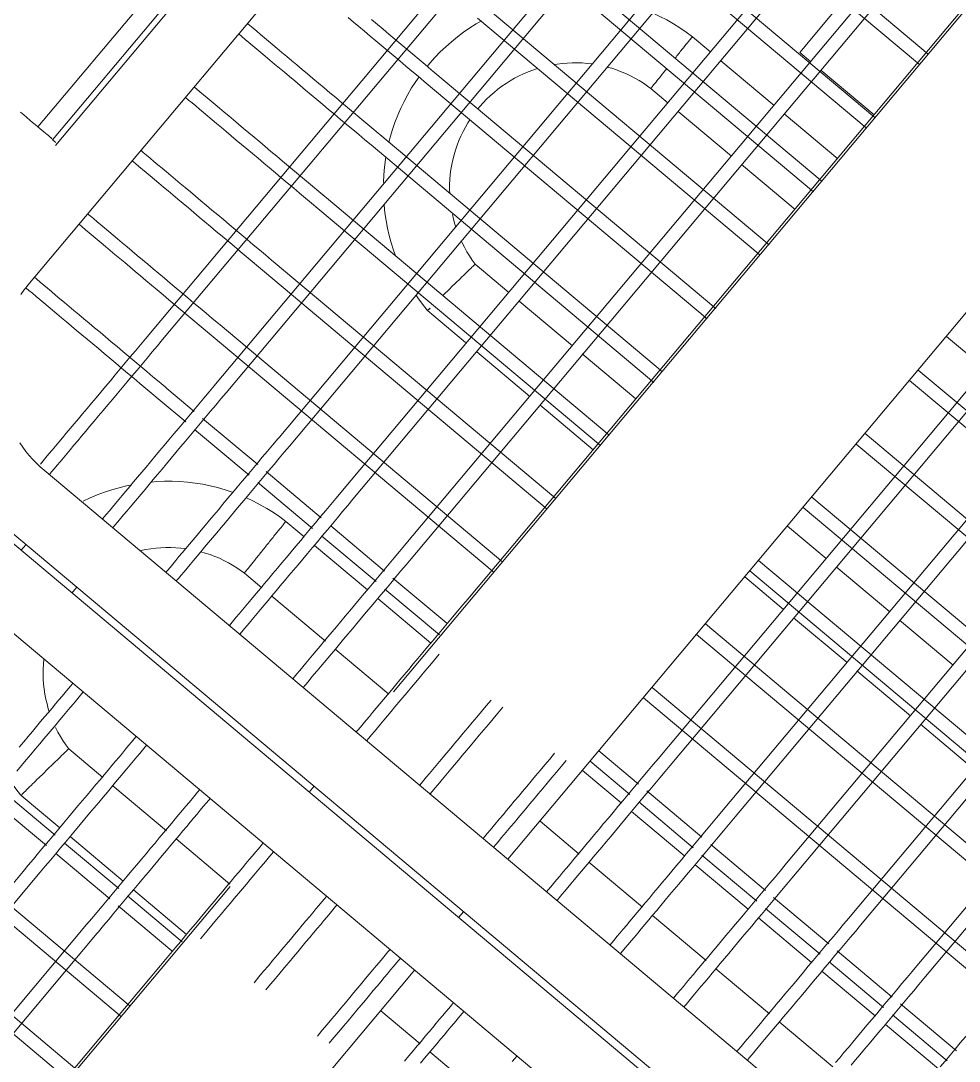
# Model space of a CAD drawing. Header units: metres. Extents: x 822482 to 822767, y 9662202 to 9662512.
# Drawn here: x 822649.3232 to 822649.4365, y 9662451.0621 to 9662451.1877 of the extents above; entities that cross this region are included whole.
import ezdxf

# ---------------------------------------------------------------- set-up
doc = ezdxf.new("R2010")
doc.units = ezdxf.units.M
doc.layers.add('ARQ_NE_EQUIPAMENTOS', color=7, linetype='Continuous')
doc.layers.add('NE_PESSOAS', color=8, linetype='Continuous', lineweight=0)

# ---------------------------------------------------------------- blocks, each defined once
blk = doc.blocks.new('COZINHA TRAMONTINA')
at = {"lineweight": 0, "transparency": 33554687}
for p, q in [((-1.36, 0.63514), (-1.297, 0.63514)), ((-1.265, 0.63208), (-1.36037, 0.63208)), ((-1.29239, 0.63281), (-1.36005, 0.63281)), ((-1.36005, 0.63227), (-1.36005, 0.63281)), ((-1.3754, 0.6238), (-1.265, 0.6238)), ((-1.40874, 0.60794), (-1.40874, 0.32794)), ((-1.40046, 0.32794), (-1.40046, 0.60794)), ((-1.39954, 0.60794), (-1.39954, 0.32794)), ((-1.39126, 0.32794), (-1.39126, 0.60794)), ((-1.27, 0.60876), (-1.37, 0.60876)), ((-1.37, 0.60712), (-1.27, 0.60712)), ((-1.44582, 0.60294), (-1.44582, 0.55839)), ((-1.44418, 0.55839), (-1.44418, 0.60294)), ((-1.43582, 0.60294), (-1.43582, 0.55839)), ((-1.43418, 0.55839), (-1.43418, 0.60294)), ((-1.37582, 0.60294), (-1.37582, 0.59859)), ((-1.37418, 0.59861), (-1.37418, 0.60294)), ((-1.36582, 0.60294), (-1.36582, 0.55839)), ((-1.36418, 0.55839), (-1.36418, 0.60294)), ((-1.35582, 0.60294), (-1.35582, 0.55839)), ((-1.35418, 0.55839), (-1.35418, 0.60294)), ((-1.34582, 0.60294), (-1.34582, 0.55839)), ((-1.34418, 0.55839), (-1.34418, 0.60294)), ((-1.33582, 0.60294), (-1.33582, 0.55834)), ((-1.33418, 0.55835), (-1.33418, 0.60294)), ((-1.32582, 0.60294), (-1.32582, 0.55835)), ((-1.32418, 0.55835), (-1.32418, 0.60294)), ((-1.31582, 0.60294), (-1.31582, 0.55836)), ((-1.31418, 0.55836), (-1.31418, 0.60294)), ((-1.30582, 0.60294), (-1.30582, 0.55836)), ((-1.30418, 0.55836), (-1.30418, 0.60294)), ((-1.29582, 0.60294), (-1.29582, 0.55844)), ((-1.29418, 0.55844), (-1.29418, 0.60294)), ((-1.28582, 0.60294), (-1.28582, 0.55844)), ((-1.28418, 0.55844), (-1.28418, 0.60294)), ((-1.27, 0.59876), (-1.37, 0.59876)), ((-1.37582, 0.5972), (-1.37582, 0.58859)), ((-1.37418, 0.58861), (-1.37418, 0.59731)), ((-1.37, 0.59712), (-1.27, 0.59712)), ((-1.27, 0.58876), (-1.37, 0.58876)), ((-1.42582, 0.58731), (-1.42582, 0.57861)), ((-1.42418, 0.57859), (-1.42418, 0.58711)), ((-1.37582, 0.5872), (-1.37582, 0.57859)), ((-1.37418, 0.57861), (-1.37418, 0.58731)), ((-1.37, 0.58712), (-1.27, 0.58712)), ((-1.42314, 0.58485), (-1.42314, 0.57875)), ((-1.41514, 0.57866), (-1.41514, 0.58405)), ((-1.34676, 0.58485), (-1.34676, 0.57887)), ((-1.33876, 0.57873), (-1.33876, 0.58405)), ((-1.37725, 0.57875), (-1.37725, 0.5816)), ((-1.30088, 0.5787), (-1.30088, 0.5816)), ((-1.38525, 0.58144), (-1.38525, 0.57867)), ((-1.30888, 0.58144), (-1.30888, 0.5787)), ((-1.43, 0.57876), (-1.53, 0.57876)), ((-1.27, 0.57876), (-1.37, 0.57876)), ((-1.53, 0.57712), (-1.43, 0.57712)), ((-1.42582, 0.57711), (-1.42582, 0.56861)), ((-1.42418, 0.56859), (-1.42418, 0.57711)), ((-1.42314, 0.57711), (-1.42314, 0.56875)), ((-1.41514, 0.56866), (-1.41514, 0.57711)), ((-1.38525, 0.57711), (-1.38525, 0.56867)), ((-1.37725, 0.56875), (-1.37725, 0.57711)), ((-1.37582, 0.57711), (-1.37582, 0.56859)), ((-1.37418, 0.56861), (-1.37418, 0.57711)), ((-1.37, 0.57712), (-1.27, 0.57712)), ((-1.34676, 0.57711), (-1.34676, 0.56873)), ((-1.33876, 0.56873), (-1.33876, 0.57711)), ((-1.30888, 0.57711), (-1.30888, 0.5687)), ((-1.30088, 0.5687), (-1.30088, 0.57711)), ((-1.294, 0.56871), (-1.294, 0.57045)), ((-1.294, 0.57045), (-1.28578, 0.57045)), ((-1.43, 0.56876), (-1.53, 0.56876)), ((-1.27, 0.56876), (-1.37, 0.56876)), ((-1.53, 0.56712), (-1.43, 0.56712)), ((-1.42582, 0.56731), (-1.42582, 0.55882)), ((-1.42418, 0.55859), (-1.42418, 0.5672)), ((-1.42314, 0.56712), (-1.42314, 0.55875)), ((-1.41514, 0.55866), (-1.41514, 0.56713)), ((-1.38525, 0.56713), (-1.38525, 0.55867)), ((-1.37725, 0.55875), (-1.37725, 0.56712)), ((-1.37582, 0.5672), (-1.37582, 0.55859)), ((-1.37418, 0.55882), (-1.37418, 0.56731)), ((-1.37, 0.56712), (-1.27, 0.56712)), ((-1.34676, 0.56717), (-1.34676, 0.55873)), ((-1.33876, 0.55873), (-1.33876, 0.56718)), ((-1.30888, 0.56715), (-1.30888, 0.5587)), ((-1.30088, 0.5587), (-1.30088, 0.56715)), ((-1.294, 0.55871), (-1.294, 0.56715)), ((-1.41534, 0.55844), (-1.5425, 0.55844)), ((-1.43, 0.55876), (-1.53, 0.55876)), ((-1.39952, 0.55844), (-1.40048, 0.55844)), ((-1.2575, 0.55844), (-1.38466, 0.55844)), ((-1.27, 0.55876), (-1.37, 0.55876)), ((-1.5425, 0.53489), (-1.40874, 0.53489)), ((-1.41514, 0.52866), (-1.41514, 0.53484)), ((-1.40049, 0.53489), (-1.39951, 0.53489)), ((-1.39126, 0.53489), (-1.2575, 0.53489)), ((-1.38525, 0.53484), (-1.38525, 0.52867)), ((-1.37725, 0.52875), (-1.37725, 0.53484)), ((-1.37582, 0.53484), (-1.37582, 0.52859)), ((-1.37418, 0.52861), (-1.37418, 0.53484)), ((-1.36582, 0.53484), (-1.36582, 0.40839)), ((-1.36418, 0.40839), (-1.36418, 0.53484)), ((-1.35582, 0.53484), (-1.35582, 0.40839)), ((-1.35418, 0.40839), (-1.35418, 0.53484)), ((-1.34676, 0.53484), (-1.34676, 0.52873)), ((-1.34582, 0.53484), (-1.34582, 0.40839)), ((-1.34418, 0.40839), (-1.34418, 0.53484)), ((-1.33876, 0.52873), (-1.33876, 0.53484)), ((-1.33582, 0.53484), (-1.33582, 0.40834)), ((-1.33418, 0.40835), (-1.33418, 0.53484)), ((-1.32582, 0.53484), (-1.32582, 0.40835)), ((-1.32418, 0.40835), (-1.32418, 0.53484)), ((-1.31582, 0.53484), (-1.31582, 0.40836)), ((-1.31418, 0.40836), (-1.31418, 0.53484)), ((-1.30888, 0.53484), (-1.30888, 0.5287)), ((-1.27, 0.52876), (-1.37, 0.52876)), ((-1.41514, 0.51866), (-1.41514, 0.52713)), ((-1.38525, 0.52713), (-1.38525, 0.51867)), ((-1.37725, 0.51875), (-1.37725, 0.52712)), ((-1.37582, 0.5272), (-1.37582, 0.51859)), ((-1.37418, 0.51861), (-1.37418, 0.52731)), ((-1.37, 0.52712), (-1.27, 0.52712)), ((-1.34676, 0.52717), (-1.34676, 0.51873)), ((-1.33876, 0.51873), (-1.33876, 0.52718)), ((-1.27, 0.51876), (-1.37, 0.51876)), ((-1.38525, 0.51713), (-1.38525, 0.50867)), ((-1.37725, 0.50875), (-1.37725, 0.51712)), ((-1.37582, 0.51723), (-1.37582, 0.50859)), ((-1.37418, 0.50861), (-1.37418, 0.51723)), ((-1.37, 0.51712), (-1.27, 0.51712)), ((-1.34676, 0.51717), (-1.34676, 0.50873)), ((-1.33876, 0.50873), (-1.33876, 0.51718)), ((-1.27, 0.50876), (-1.37, 0.50876)), ((-1.38525, 0.50713), (-1.38525, 0.49867)), ((-1.37725, 0.49875), (-1.37725, 0.50712)), ((-1.37582, 0.5072), (-1.37582, 0.49859)), ((-1.37418, 0.49861), (-1.37418, 0.50731)), ((-1.37, 0.50712), (-1.27, 0.50712)), ((-1.34676, 0.50717), (-1.34676, 0.49873)), ((-1.27, 0.49876), (-1.37, 0.49876)), ((-1.38525, 0.49713), (-1.38525, 0.48867)), ((-1.37725, 0.48875), (-1.37725, 0.49712)), ((-1.37582, 0.4972), (-1.37582, 0.48859)), ((-1.37418, 0.48861), (-1.37418, 0.49731)), ((-1.37, 0.49712), (-1.27, 0.49712)), ((-1.27, 0.48876), (-1.37, 0.48876)), ((-1.37725, 0.47875), (-1.37725, 0.48712)), ((-1.37582, 0.4872), (-1.37582, 0.47859)), ((-1.37418, 0.47848), (-1.37418, 0.48731)), ((-1.37, 0.48712), (-1.27, 0.48712))]:
    blk.add_line(p, q, dxfattribs=at)
at = {"lineweight": 0, "transparency": 33554687, "flags": 128}
for points in [[(-1.39126, 0.60794), (-1.39125, 0.60857), (-1.39121, 0.60921), (-1.39115, 0.60984), (-1.39106, 0.61047), (-1.39094, 0.61109), (-1.3908, 0.61171), (-1.39064, 0.61232)], [(-1.37684, 0.62373), (-1.37621, 0.62378), (-1.37557, 0.6238), (-1.3754, 0.6238)], [(-1.37582, 0.60294), (-1.37582, 0.60391), (-1.37582, 0.60487), (-1.37582, 0.60583), (-1.37582, 0.60679), (-1.37582, 0.60774), (-1.37582, 0.60869), (-1.37582, 0.60962), (-1.37582, 0.61055), (-1.37582, 0.61146), (-1.37582, 0.61236), (-1.37582, 0.61324), (-1.37582, 0.61411), (-1.37582, 0.61495), (-1.37582, 0.61578), (-1.37582, 0.61659), (-1.37582, 0.61738), (-1.37582, 0.61814), (-1.37582, 0.61888), (-1.37582, 0.6196), (-1.37582, 0.62029), (-1.37582, 0.62095), (-1.37582, 0.62158), (-1.37582, 0.62218), (-1.37582, 0.62275), (-1.37582, 0.62329), (-1.37582, 0.62371)], [(-1.37418, 0.6238), (-1.37418, 0.62343), (-1.37418, 0.6229), (-1.37418, 0.62233), (-1.37418, 0.62174), (-1.37418, 0.62112), (-1.37418, 0.62047), (-1.37418, 0.61979), (-1.37418, 0.61908), (-1.37418, 0.61835), (-1.37418, 0.61759), (-1.37418, 0.61681), (-1.37418, 0.616), (-1.37418, 0.61518), (-1.37418, 0.61434), (-1.37418, 0.61347), (-1.37418, 0.6126), (-1.37418, 0.6117), (-1.37418, 0.61079), (-1.37418, 0.60987), (-1.37418, 0.60894), (-1.37418, 0.608), (-1.37418, 0.60705), (-1.37418, 0.60609), (-1.37418, 0.60513), (-1.37418, 0.60417), (-1.37418, 0.6032), (-1.37418, 0.60294)], [(-1.36582, 0.60294), (-1.36582, 0.60391), (-1.36582, 0.60487), (-1.36582, 0.60583), (-1.36582, 0.60679), (-1.36582, 0.60774), (-1.36582, 0.60869), (-1.36582, 0.60962), (-1.36582, 0.61055), (-1.36582, 0.61146), (-1.36582, 0.61236), (-1.36582, 0.61324), (-1.36582, 0.61411), (-1.36582, 0.61495), (-1.36582, 0.61578), (-1.36582, 0.61659), (-1.36582, 0.61738), (-1.36582, 0.61814), (-1.36582, 0.61888), (-1.36582, 0.6196), (-1.36582, 0.62029), (-1.36582, 0.62095), (-1.36582, 0.62158), (-1.36582, 0.62218), (-1.36582, 0.62275), (-1.36582, 0.62329), (-1.36582, 0.62379)], [(-1.36418, 0.62381), (-1.36418, 0.62343), (-1.36418, 0.6229), (-1.36418, 0.62233), (-1.36418, 0.62174), (-1.36418, 0.62112), (-1.36418, 0.62047), (-1.36418, 0.61979), (-1.36418, 0.61908), (-1.36418, 0.61835), (-1.36418, 0.61759), (-1.36418, 0.61681), (-1.36418, 0.616), (-1.36418, 0.61518), (-1.36418, 0.61434), (-1.36418, 0.61347), (-1.36418, 0.6126), (-1.36418, 0.6117), (-1.36418, 0.61079), (-1.36418, 0.60987), (-1.36418, 0.60894), (-1.36418, 0.608), (-1.36418, 0.60705), (-1.36418, 0.60609), (-1.36418, 0.60513), (-1.36418, 0.60417), (-1.36418, 0.6032), (-1.36418, 0.60294)], [(-1.35582, 0.60294), (-1.35582, 0.60391), (-1.35582, 0.60487), (-1.35582, 0.60583), (-1.35582, 0.60679), (-1.35582, 0.60774), (-1.35582, 0.60869), (-1.35582, 0.60962), (-1.35582, 0.61055), (-1.35582, 0.61146), (-1.35582, 0.61236), (-1.35582, 0.61324), (-1.35582, 0.61411), (-1.35582, 0.61495), (-1.35582, 0.61578), (-1.35582, 0.61659), (-1.35582, 0.61738), (-1.35582, 0.61814), (-1.35582, 0.61888), (-1.35582, 0.6196), (-1.35582, 0.62029), (-1.35582, 0.62095), (-1.35582, 0.62158), (-1.35582, 0.62218), (-1.35582, 0.62275), (-1.35582, 0.62329), (-1.35582, 0.62379)], [(-1.35418, 0.62382), (-1.35418, 0.62343), (-1.35418, 0.6229), (-1.35418, 0.62233), (-1.35418, 0.62174), (-1.35418, 0.62112), (-1.35418, 0.62047), (-1.35418, 0.61979), (-1.35418, 0.61908), (-1.35418, 0.61835), (-1.35418, 0.61759), (-1.35418, 0.61681), (-1.35418, 0.616), (-1.35418, 0.61518), (-1.35418, 0.61434), (-1.35418, 0.61347), (-1.35418, 0.6126), (-1.35418, 0.6117), (-1.35418, 0.61079), (-1.35418, 0.60987), (-1.35418, 0.60894), (-1.35418, 0.608), (-1.35418, 0.60705), (-1.35418, 0.60609), (-1.35418, 0.60513), (-1.35418, 0.60417), (-1.35418, 0.6032), (-1.35418, 0.60294)], [(-1.34582, 0.60294), (-1.34582, 0.60391), (-1.34582, 0.60487), (-1.34582, 0.60583), (-1.34582, 0.60679), (-1.34582, 0.60774), (-1.34582, 0.60869), (-1.34582, 0.60962), (-1.34582, 0.61055), (-1.34582, 0.61146), (-1.34582, 0.61236), (-1.34582, 0.61324), (-1.34582, 0.61411), (-1.34582, 0.61495), (-1.34582, 0.61578), (-1.34582, 0.61659), (-1.34582, 0.61738), (-1.34582, 0.61814), (-1.34582, 0.61888), (-1.34582, 0.6196), (-1.34582, 0.62029), (-1.34582, 0.62095), (-1.34582, 0.62158), (-1.34582, 0.62218), (-1.34582, 0.62275), (-1.34582, 0.62329), (-1.34582, 0.62379)], [(-1.34418, 0.62384), (-1.34418, 0.62343), (-1.34418, 0.6229), (-1.34418, 0.62233), (-1.34418, 0.62174), (-1.34418, 0.62112), (-1.34418, 0.62047), (-1.34418, 0.61979), (-1.34418, 0.61908), (-1.34418, 0.61835), (-1.34418, 0.61759), (-1.34418, 0.61681), (-1.34418, 0.616), (-1.34418, 0.61518), (-1.34418, 0.61434), (-1.34418, 0.61347), (-1.34418, 0.6126), (-1.34418, 0.6117), (-1.34418, 0.61079), (-1.34418, 0.60987), (-1.34418, 0.60894), (-1.34418, 0.608), (-1.34418, 0.60705), (-1.34418, 0.60609), (-1.34418, 0.60513), (-1.34418, 0.60417), (-1.34418, 0.6032), (-1.34418, 0.60294)], [(-1.33582, 0.60294), (-1.33582, 0.60391), (-1.33582, 0.60487), (-1.33582, 0.60583), (-1.33582, 0.60679), (-1.33582, 0.60774), (-1.33582, 0.60869), (-1.33582, 0.60962), (-1.33582, 0.61055), (-1.33582, 0.61146), (-1.33582, 0.61236), (-1.33582, 0.61324), (-1.33582, 0.61411), (-1.33582, 0.61495), (-1.33582, 0.61578), (-1.33582, 0.61659), (-1.33582, 0.61738), (-1.33582, 0.61814), (-1.33582, 0.61888), (-1.33582, 0.6196), (-1.33582, 0.62029), (-1.33582, 0.62095), (-1.33582, 0.62158), (-1.33582, 0.62218), (-1.33582, 0.62275), (-1.33582, 0.62329), (-1.33582, 0.62379)], [(-1.33418, 0.6238), (-1.33418, 0.62343), (-1.33418, 0.6229), (-1.33418, 0.62233), (-1.33418, 0.62174), (-1.33418, 0.62112), (-1.33418, 0.62047), (-1.33418, 0.61979), (-1.33418, 0.61908), (-1.33418, 0.61835), (-1.33418, 0.61759), (-1.33418, 0.61681), (-1.33418, 0.616), (-1.33418, 0.61518), (-1.33418, 0.61434), (-1.33418, 0.61347), (-1.33418, 0.6126), (-1.33418, 0.6117), (-1.33418, 0.61079), (-1.33418, 0.60987), (-1.33418, 0.60894), (-1.33418, 0.608), (-1.33418, 0.60705), (-1.33418, 0.60609), (-1.33418, 0.60513), (-1.33418, 0.60417), (-1.33418, 0.6032), (-1.33418, 0.60294)], [(-1.32582, 0.60294), (-1.32582, 0.60391), (-1.32582, 0.60487), (-1.32582, 0.60583), (-1.32582, 0.60679), (-1.32582, 0.60774), (-1.32582, 0.60869), (-1.32582, 0.60962), (-1.32582, 0.61055), (-1.32582, 0.61146), (-1.32582, 0.61236), (-1.32582, 0.61324), (-1.32582, 0.61411), (-1.32582, 0.61495)], [(-1.32418, 0.6126), (-1.32418, 0.6117), (-1.32418, 0.61079), (-1.32418, 0.60987), (-1.32418, 0.60894), (-1.32418, 0.608), (-1.32418, 0.60705), (-1.32418, 0.60609), (-1.32418, 0.60513), (-1.32418, 0.60417), (-1.32418, 0.6032), (-1.32418, 0.60294)], [(-1.39099, 0.60876), (-1.39049, 0.60876), (-1.38996, 0.60876), (-1.3894, 0.60876), (-1.3888, 0.60876), (-1.38818, 0.60876), (-1.38753, 0.60876), (-1.38685, 0.60876), (-1.38614, 0.60876), (-1.38541, 0.60876), (-1.38465, 0.60876), (-1.38387, 0.60876), (-1.38307, 0.60876), (-1.38224, 0.60876), (-1.3814, 0.60876), (-1.38054, 0.60876), (-1.37966, 0.60876), (-1.37876, 0.60876), (-1.37785, 0.60876), (-1.37693, 0.60876), (-1.376, 0.60876), (-1.37506, 0.60876), (-1.37411, 0.60876), (-1.37315, 0.60876), (-1.37219, 0.60876), (-1.37123, 0.60876), (-1.37026, 0.60876), (-1.37, 0.60876)], [(-1.37, 0.60712), (-1.37097, 0.60712), (-1.37193, 0.60712), (-1.3729, 0.60712), (-1.37385, 0.60712), (-1.3748, 0.60712), (-1.37575, 0.60712), (-1.37668, 0.60712), (-1.37761, 0.60712), (-1.37852, 0.60712), (-1.37942, 0.60712), (-1.3803, 0.60712), (-1.38117, 0.60712), (-1.38202, 0.60712), (-1.38285, 0.60712), (-1.38366, 0.60712), (-1.38444, 0.60712), (-1.38521, 0.60712), (-1.38595, 0.60712), (-1.38666, 0.60712), (-1.38735, 0.60712), (-1.38801, 0.60712), (-1.38864, 0.60712), (-1.38924, 0.60712), (-1.38981, 0.60712), (-1.39035, 0.60712), (-1.39086, 0.60712), (-1.39126, 0.60712)], [(-1.39954, 0.60384), (-1.40008, 0.60385), (-1.40046, 0.60385)], [(-1.3258, 0.60378), (-1.32648, 0.60372), (-1.3274, 0.6036), (-1.32831, 0.60345), (-1.32922, 0.60326), (-1.33011, 0.60303), (-1.331, 0.60277), (-1.33188, 0.60247), (-1.33274, 0.60214), (-1.33359, 0.60177), (-1.33421, 0.60148)], [(-1.31579, 0.60235), (-1.31645, 0.60259), (-1.31733, 0.60287), (-1.31822, 0.60312), (-1.31912, 0.60334), (-1.32003, 0.60351), (-1.32094, 0.60365), (-1.32186, 0.60376), (-1.32278, 0.60382), (-1.32371, 0.60385), (-1.3242, 0.60385)], [(-1.38581, 0.59869), (-1.38632, 0.5991), (-1.38707, 0.59965), (-1.38784, 0.60017), (-1.38862, 0.60065), (-1.38943, 0.60111), (-1.39025, 0.60153), (-1.39109, 0.60192)], [(-1.33579, 0.60062), (-1.33604, 0.60047), (-1.33682, 0.59998), (-1.33758, 0.59945), (-1.33832, 0.59889)], [(-1.39126, 0.59876), (-1.39099, 0.59876), (-1.39049, 0.59876), (-1.38996, 0.59876), (-1.3894, 0.59876), (-1.3888, 0.59876), (-1.38818, 0.59876), (-1.38753, 0.59876), (-1.38685, 0.59876), (-1.38614, 0.59876), (-1.38541, 0.59876), (-1.38465, 0.59876), (-1.38387, 0.59876), (-1.38307, 0.59876), (-1.38224, 0.59876), (-1.3814, 0.59876), (-1.38054, 0.59876), (-1.37966, 0.59876), (-1.37876, 0.59876), (-1.37785, 0.59876), (-1.37693, 0.59876), (-1.376, 0.59876), (-1.37506, 0.59876), (-1.37411, 0.59876), (-1.37315, 0.59876), (-1.37219, 0.59876), (-1.37123, 0.59876), (-1.37026, 0.59876), (-1.37, 0.59876)], [(-1.37, 0.59712), (-1.37097, 0.59712), (-1.37193, 0.59712), (-1.3729, 0.59712), (-1.37385, 0.59712), (-1.3748, 0.59712), (-1.37575, 0.59712), (-1.37668, 0.59712), (-1.37761, 0.59712), (-1.37852, 0.59712), (-1.37942, 0.59712), (-1.3803, 0.59712), (-1.38117, 0.59712), (-1.38202, 0.59712), (-1.38285, 0.59712), (-1.38366, 0.59712), (-1.38444, 0.59712), (-1.38521, 0.59712), (-1.38595, 0.59712), (-1.38666, 0.59712), (-1.38735, 0.59712), (-1.38801, 0.59712), (-1.38864, 0.59712), (-1.38924, 0.59712), (-1.38981, 0.59712), (-1.39035, 0.59712), (-1.39086, 0.59712), (-1.39126, 0.59712)], [(-1.3787, 0.58883), (-1.37904, 0.58969), (-1.37942, 0.59054), (-1.37983, 0.59137), (-1.38027, 0.59218), (-1.38075, 0.59298), (-1.38125, 0.59375), (-1.38179, 0.5945), (-1.38235, 0.59524), (-1.38295, 0.59595), (-1.38357, 0.59663), (-1.38406, 0.59713)], [(-1.34039, 0.59705), (-1.34103, 0.59638), (-1.34164, 0.59568), (-1.34223, 0.59497), (-1.34278, 0.59422), (-1.34331, 0.59346), (-1.3438, 0.59268), (-1.34421, 0.59198)], [(-1.40046, 0.59585), (-1.4002, 0.59585), (-1.3996, 0.59584)], [(-1.33421, 0.59189), (-1.33385, 0.59221), (-1.33338, 0.59259), (-1.3329, 0.59296), (-1.33241, 0.59331), (-1.3319, 0.59363), (-1.33137, 0.59394), (-1.33084, 0.59422), (-1.33029, 0.59448), (-1.32974, 0.59473), (-1.32917, 0.59494), (-1.3286, 0.59514), (-1.32802, 0.59531), (-1.32743, 0.59546), (-1.32684, 0.59559), (-1.32624, 0.59569), (-1.32579, 0.59575)], [(-1.32421, 0.59585), (-1.32383, 0.59585), (-1.32322, 0.59584), (-1.32262, 0.59579), (-1.32202, 0.59573), (-1.32142, 0.59563), (-1.32083, 0.59552), (-1.32024, 0.59538), (-1.31965, 0.59522), (-1.31908, 0.59503), (-1.31851, 0.59483), (-1.31795, 0.59459), (-1.3174, 0.59434), (-1.31686, 0.59407), (-1.31633, 0.59377), (-1.31582, 0.59345)], [(-1.41321, 0.58873), (-1.41302, 0.58904), (-1.41267, 0.58954), (-1.41231, 0.59002), (-1.41193, 0.59049), (-1.41153, 0.59095), (-1.41111, 0.59138), (-1.41068, 0.59181), (-1.41022, 0.59221), (-1.40976, 0.59259), (-1.40927, 0.59296), (-1.40878, 0.59331)], [(-1.3912, 0.59276), (-1.39072, 0.59238), (-1.39026, 0.59199), (-1.38982, 0.59157), (-1.3894, 0.59114), (-1.38899, 0.5907), (-1.3886, 0.59023), (-1.38823, 0.58976), (-1.38787, 0.58926), (-1.38754, 0.58876)], [(-1.31421, 0.59226), (-1.31389, 0.59199), (-1.31345, 0.59157), (-1.31302, 0.59114), (-1.31261, 0.5907), (-1.31222, 0.59023), (-1.31185, 0.58976), (-1.3115, 0.58926), (-1.31117, 0.58876)], [(-1.33684, 0.58873), (-1.33664, 0.58904), (-1.3363, 0.58954), (-1.33594, 0.59002)], [(-1.41883, 0.58876), (-1.41798, 0.58876), (-1.41715, 0.58876), (-1.41634, 0.58876), (-1.41556, 0.58876), (-1.41479, 0.58876), (-1.41405, 0.58876), (-1.41334, 0.58876), (-1.41265, 0.58876), (-1.41199, 0.58876), (-1.41136, 0.58876), (-1.41076, 0.58876), (-1.41019, 0.58876), (-1.40965, 0.58876), (-1.40914, 0.58876), (-1.40874, 0.58876)], [(-1.39126, 0.58876), (-1.39099, 0.58876), (-1.39049, 0.58876), (-1.38996, 0.58876), (-1.3894, 0.58876), (-1.3888, 0.58876), (-1.38818, 0.58876), (-1.38753, 0.58876), (-1.38685, 0.58876), (-1.38614, 0.58876), (-1.38541, 0.58876), (-1.38465, 0.58876), (-1.38387, 0.58876), (-1.38307, 0.58876), (-1.38224, 0.58876), (-1.3814, 0.58876), (-1.38054, 0.58876), (-1.37966, 0.58876), (-1.37876, 0.58876), (-1.37785, 0.58876), (-1.37693, 0.58876), (-1.376, 0.58876), (-1.37506, 0.58876), (-1.37411, 0.58876), (-1.37315, 0.58876), (-1.37219, 0.58876), (-1.37123, 0.58876), (-1.37026, 0.58876), (-1.37, 0.58876)], [(-1.40874, 0.58712), (-1.40901, 0.58712), (-1.40951, 0.58712), (-1.41004, 0.58712), (-1.4106, 0.58712), (-1.4112, 0.58712), (-1.41182, 0.58712), (-1.41247, 0.58712), (-1.41315, 0.58712), (-1.41386, 0.58712), (-1.41459, 0.58712), (-1.41535, 0.58712), (-1.41613, 0.58712), (-1.41693, 0.58712), (-1.41776, 0.58712), (-1.4186, 0.58712), (-1.41946, 0.58712), (-1.42034, 0.58712), (-1.42124, 0.58712)], [(-1.4226, 0.58712), (-1.42271, 0.58674), (-1.42293, 0.58584), (-1.42312, 0.58494), (-1.42314, 0.58485)], [(-1.41514, 0.58405), (-1.41499, 0.58464), (-1.41482, 0.58522), (-1.41463, 0.58579), (-1.41442, 0.58636), (-1.41418, 0.58692)], [(-1.37, 0.58712), (-1.37097, 0.58712), (-1.37193, 0.58712), (-1.3729, 0.58712), (-1.37385, 0.58712), (-1.3748, 0.58712), (-1.37575, 0.58712), (-1.37668, 0.58712), (-1.37761, 0.58712), (-1.37852, 0.58712), (-1.37942, 0.58712), (-1.3803, 0.58712), (-1.38117, 0.58712), (-1.38202, 0.58712), (-1.38285, 0.58712), (-1.38366, 0.58712), (-1.38444, 0.58712), (-1.38521, 0.58712), (-1.38595, 0.58712), (-1.38666, 0.58712), (-1.38735, 0.58712), (-1.38801, 0.58712), (-1.38864, 0.58712), (-1.38924, 0.58712), (-1.38981, 0.58712), (-1.39035, 0.58712), (-1.39086, 0.58712), (-1.39126, 0.58712)], [(-1.38666, 0.58713), (-1.38643, 0.58661), (-1.3862, 0.58605), (-1.386, 0.58548), (-1.38582, 0.5849), (-1.38567, 0.58431), (-1.38553, 0.58372), (-1.38543, 0.58313), (-1.38534, 0.58253), (-1.38528, 0.58192), (-1.38525, 0.58144)], [(-1.37725, 0.5816), (-1.3773, 0.58253), (-1.37739, 0.58345), (-1.37752, 0.58437), (-1.37769, 0.58528), (-1.37789, 0.58618), (-1.37812, 0.58707)], [(-1.34621, 0.58717), (-1.34634, 0.58674), (-1.34656, 0.58584), (-1.34675, 0.58494), (-1.34676, 0.58485)], [(-1.33876, 0.58405), (-1.33862, 0.58464), (-1.33845, 0.58522), (-1.33826, 0.58579), (-1.33804, 0.58636), (-1.33781, 0.58692), (-1.33769, 0.58716)], [(-1.3103, 0.58715), (-1.31005, 0.58661), (-1.30983, 0.58605), (-1.30963, 0.58548), (-1.30945, 0.5849), (-1.30929, 0.58431), (-1.30916, 0.58372), (-1.30905, 0.58313), (-1.30897, 0.58253), (-1.30891, 0.58192), (-1.30888, 0.58144)], [(-1.30088, 0.5816), (-1.30093, 0.58253), (-1.30102, 0.58345), (-1.30115, 0.58437), (-1.30131, 0.58528), (-1.30151, 0.58618), (-1.30175, 0.58707)], [(-1.43, 0.57876), (-1.42903, 0.57876), (-1.42807, 0.57876), (-1.4271, 0.57876), (-1.42615, 0.57876), (-1.4252, 0.57876), (-1.42425, 0.57876), (-1.42332, 0.57876), (-1.42239, 0.57876), (-1.42148, 0.57876), (-1.42058, 0.57876), (-1.4197, 0.57876), (-1.41883, 0.57876), (-1.41798, 0.57876), (-1.41715, 0.57876), (-1.41634, 0.57876), (-1.41556, 0.57876), (-1.41479, 0.57876), (-1.41405, 0.57876), (-1.41334, 0.57876), (-1.41265, 0.57876), (-1.41199, 0.57876), (-1.41136, 0.57876), (-1.41076, 0.57876), (-1.41019, 0.57876), (-1.40965, 0.57876), (-1.40914, 0.57876), (-1.40874, 0.57876)], [(-1.39126, 0.57876), (-1.39099, 0.57876), (-1.39049, 0.57876), (-1.38996, 0.57876), (-1.3894, 0.57876), (-1.3888, 0.57876), (-1.38818, 0.57876), (-1.38753, 0.57876), (-1.38685, 0.57876), (-1.38614, 0.57876), (-1.38541, 0.57876), (-1.38465, 0.57876), (-1.38387, 0.57876), (-1.38307, 0.57876), (-1.38224, 0.57876), (-1.3814, 0.57876), (-1.38054, 0.57876), (-1.37966, 0.57876), (-1.37876, 0.57876), (-1.37785, 0.57876), (-1.37693, 0.57876), (-1.376, 0.57876), (-1.37506, 0.57876), (-1.37411, 0.57876), (-1.37315, 0.57876), (-1.37219, 0.57876), (-1.37123, 0.57876), (-1.37026, 0.57876), (-1.37, 0.57876)], [(-1.40874, 0.57712), (-1.40901, 0.57712), (-1.40951, 0.57712), (-1.41004, 0.57712), (-1.4106, 0.57712), (-1.4112, 0.57712), (-1.41182, 0.57712), (-1.41247, 0.57712), (-1.41315, 0.57712), (-1.41386, 0.57712), (-1.41459, 0.57712), (-1.41535, 0.57712), (-1.41613, 0.57712), (-1.41693, 0.57712), (-1.41776, 0.57712), (-1.4186, 0.57712), (-1.41946, 0.57712), (-1.42034, 0.57712), (-1.42124, 0.57712), (-1.42215, 0.57712), (-1.42307, 0.57712), (-1.424, 0.57712), (-1.42494, 0.57712), (-1.42589, 0.57712), (-1.42685, 0.57712), (-1.42781, 0.57712), (-1.42877, 0.57712), (-1.42974, 0.57712), (-1.43, 0.57712)], [(-1.37, 0.57712), (-1.37097, 0.57712), (-1.37193, 0.57712), (-1.3729, 0.57712), (-1.37385, 0.57712), (-1.3748, 0.57712), (-1.37575, 0.57712), (-1.37668, 0.57712), (-1.37761, 0.57712), (-1.37852, 0.57712), (-1.37942, 0.57712), (-1.3803, 0.57712), (-1.38117, 0.57712), (-1.38202, 0.57712), (-1.38285, 0.57712), (-1.38366, 0.57712), (-1.38444, 0.57712), (-1.38521, 0.57712), (-1.38595, 0.57712), (-1.38666, 0.57712), (-1.38735, 0.57712), (-1.38801, 0.57712), (-1.38864, 0.57712), (-1.38924, 0.57712), (-1.38981, 0.57712), (-1.39035, 0.57712), (-1.39086, 0.57712), (-1.39126, 0.57712)], [(-1.43, 0.56876), (-1.42903, 0.56876), (-1.42807, 0.56876), (-1.4271, 0.56876), (-1.42615, 0.56876), (-1.4252, 0.56876), (-1.42425, 0.56876), (-1.42332, 0.56876), (-1.42239, 0.56876), (-1.42148, 0.56876), (-1.42058, 0.56876), (-1.4197, 0.56876), (-1.41883, 0.56876), (-1.41798, 0.56876), (-1.41715, 0.56876), (-1.41634, 0.56876), (-1.41556, 0.56876), (-1.41479, 0.56876), (-1.41405, 0.56876), (-1.41334, 0.56876), (-1.41265, 0.56876), (-1.41199, 0.56876), (-1.41136, 0.56876), (-1.41076, 0.56876), (-1.41019, 0.56876), (-1.40965, 0.56876), (-1.40914, 0.56876), (-1.40874, 0.56876)], [(-1.39126, 0.56876), (-1.39099, 0.56876), (-1.39049, 0.56876), (-1.38996, 0.56876), (-1.3894, 0.56876), (-1.3888, 0.56876), (-1.38818, 0.56876), (-1.38753, 0.56876), (-1.38685, 0.56876), (-1.38614, 0.56876), (-1.38541, 0.56876), (-1.38465, 0.56876), (-1.38387, 0.56876), (-1.38307, 0.56876), (-1.38224, 0.56876), (-1.3814, 0.56876), (-1.38054, 0.56876), (-1.37966, 0.56876), (-1.37876, 0.56876), (-1.37785, 0.56876), (-1.37693, 0.56876), (-1.376, 0.56876), (-1.37506, 0.56876), (-1.37411, 0.56876), (-1.37315, 0.56876), (-1.37219, 0.56876), (-1.37123, 0.56876), (-1.37026, 0.56876), (-1.37, 0.56876)], [(-1.40874, 0.56712), (-1.40901, 0.56712), (-1.40951, 0.56712), (-1.41004, 0.56712), (-1.4106, 0.56712), (-1.4112, 0.56712), (-1.41182, 0.56712), (-1.41247, 0.56712), (-1.41315, 0.56712), (-1.41386, 0.56712), (-1.41459, 0.56712), (-1.41535, 0.56712), (-1.41613, 0.56712), (-1.41693, 0.56712), (-1.41776, 0.56712), (-1.4186, 0.56712), (-1.41946, 0.56712), (-1.42034, 0.56712), (-1.42124, 0.56712), (-1.42215, 0.56712), (-1.42307, 0.56712), (-1.424, 0.56712), (-1.42494, 0.56712), (-1.42589, 0.56712), (-1.42685, 0.56712), (-1.42781, 0.56712), (-1.42877, 0.56712), (-1.42974, 0.56712), (-1.43, 0.56712)], [(-1.37, 0.56712), (-1.37097, 0.56712), (-1.37193, 0.56712), (-1.3729, 0.56712), (-1.37385, 0.56712), (-1.3748, 0.56712), (-1.37575, 0.56712), (-1.37668, 0.56712), (-1.37761, 0.56712), (-1.37852, 0.56712), (-1.37942, 0.56712), (-1.3803, 0.56712), (-1.38117, 0.56712), (-1.38202, 0.56712), (-1.38285, 0.56712), (-1.38366, 0.56712), (-1.38444, 0.56712), (-1.38521, 0.56712), (-1.38595, 0.56712), (-1.38666, 0.56712), (-1.38735, 0.56712), (-1.38801, 0.56712), (-1.38864, 0.56712), (-1.38924, 0.56712), (-1.38981, 0.56712), (-1.39035, 0.56712), (-1.39086, 0.56712), (-1.39126, 0.56712)], [(-1.43, 0.55876), (-1.42903, 0.55876), (-1.42807, 0.55876), (-1.4271, 0.55876), (-1.42615, 0.55876), (-1.4252, 0.55876), (-1.42425, 0.55876), (-1.42332, 0.55876), (-1.42239, 0.55876), (-1.42148, 0.55876), (-1.42058, 0.55876), (-1.4197, 0.55876), (-1.41883, 0.55876), (-1.41798, 0.55876), (-1.41715, 0.55876), (-1.41634, 0.55876), (-1.41556, 0.55876), (-1.41479, 0.55876), (-1.41405, 0.55876), (-1.41334, 0.55876), (-1.41265, 0.55876), (-1.41199, 0.55876), (-1.41136, 0.55876), (-1.41076, 0.55876), (-1.41019, 0.55876), (-1.40965, 0.55876), (-1.40914, 0.55876), (-1.40874, 0.55876)], [(-1.39126, 0.55876), (-1.39099, 0.55876), (-1.39049, 0.55876), (-1.38996, 0.55876), (-1.3894, 0.55876), (-1.3888, 0.55876), (-1.38818, 0.55876), (-1.38753, 0.55876), (-1.38685, 0.55876), (-1.38614, 0.55876), (-1.38541, 0.55876), (-1.38465, 0.55876), (-1.38387, 0.55876), (-1.38307, 0.55876), (-1.38224, 0.55876), (-1.3814, 0.55876), (-1.38054, 0.55876), (-1.37966, 0.55876), (-1.37876, 0.55876), (-1.37785, 0.55876), (-1.37693, 0.55876), (-1.376, 0.55876), (-1.37506, 0.55876), (-1.37411, 0.55876), (-1.37315, 0.55876), (-1.37219, 0.55876), (-1.37123, 0.55876), (-1.37026, 0.55876), (-1.37, 0.55876)], [(-1.40874, 0.55712), (-1.40901, 0.55712), (-1.40951, 0.55712), (-1.41004, 0.55712), (-1.4106, 0.55712), (-1.4112, 0.55712), (-1.41182, 0.55712), (-1.41247, 0.55712), (-1.41315, 0.55712), (-1.41386, 0.55712), (-1.41459, 0.55712), (-1.41535, 0.55712), (-1.41613, 0.55712), (-1.41693, 0.55712), (-1.41776, 0.55712), (-1.4186, 0.55712), (-1.41946, 0.55712), (-1.42034, 0.55712), (-1.42124, 0.55712), (-1.42215, 0.55712), (-1.42247, 0.55712)], [(-1.37761, 0.55712), (-1.37852, 0.55712), (-1.37942, 0.55712), (-1.3803, 0.55712), (-1.38117, 0.55712), (-1.38202, 0.55712), (-1.38285, 0.55712), (-1.38366, 0.55712), (-1.38444, 0.55712), (-1.38521, 0.55712), (-1.38595, 0.55712), (-1.38666, 0.55712), (-1.38735, 0.55712), (-1.38801, 0.55712), (-1.38864, 0.55712), (-1.38924, 0.55712), (-1.38981, 0.55712), (-1.39035, 0.55712), (-1.39086, 0.55712), (-1.39126, 0.55712)], [(-1.42239, 0.54876), (-1.42148, 0.54876), (-1.42058, 0.54876), (-1.4197, 0.54876), (-1.41883, 0.54876), (-1.41798, 0.54876), (-1.41715, 0.54876), (-1.41634, 0.54876), (-1.41556, 0.54876), (-1.41479, 0.54876), (-1.41405, 0.54876), (-1.41334, 0.54876), (-1.41265, 0.54876), (-1.41199, 0.54876), (-1.41136, 0.54876), (-1.41076, 0.54876), (-1.41019, 0.54876), (-1.40965, 0.54876), (-1.40914, 0.54876), (-1.40874, 0.54876)], [(-1.39126, 0.54876), (-1.39099, 0.54876), (-1.39049, 0.54876), (-1.38996, 0.54876), (-1.3894, 0.54876), (-1.3888, 0.54876), (-1.38818, 0.54876), (-1.38753, 0.54876), (-1.38685, 0.54876), (-1.38614, 0.54876), (-1.38541, 0.54876), (-1.38465, 0.54876), (-1.38387, 0.54876), (-1.38307, 0.54876), (-1.38224, 0.54876), (-1.3814, 0.54876), (-1.38054, 0.54876), (-1.37966, 0.54876), (-1.37876, 0.54876), (-1.37785, 0.54876)], [(-1.40874, 0.54712), (-1.40901, 0.54712), (-1.40951, 0.54712), (-1.41004, 0.54712), (-1.4106, 0.54712), (-1.4112, 0.54712), (-1.41182, 0.54712), (-1.41247, 0.54712), (-1.41315, 0.54712), (-1.41386, 0.54712), (-1.41459, 0.54712), (-1.41535, 0.54712), (-1.41613, 0.54712), (-1.41693, 0.54712), (-1.41776, 0.54712), (-1.4186, 0.54712), (-1.41946, 0.54712), (-1.42034, 0.54712), (-1.42124, 0.54712), (-1.42215, 0.54712)], [(-1.37761, 0.54712), (-1.37852, 0.54712), (-1.37942, 0.54712), (-1.3803, 0.54712), (-1.38117, 0.54712), (-1.38202, 0.54712), (-1.38285, 0.54712), (-1.38366, 0.54712), (-1.38444, 0.54712), (-1.38521, 0.54712), (-1.38595, 0.54712), (-1.38666, 0.54712), (-1.38735, 0.54712), (-1.38801, 0.54712), (-1.38864, 0.54712), (-1.38924, 0.54712), (-1.38981, 0.54712), (-1.39035, 0.54712), (-1.39086, 0.54712), (-1.39126, 0.54712)], [(-1.42239, 0.53876), (-1.42148, 0.53876), (-1.42058, 0.53876), (-1.4197, 0.53876), (-1.41883, 0.53876), (-1.41798, 0.53876), (-1.41715, 0.53876), (-1.41634, 0.53876), (-1.41556, 0.53876), (-1.41479, 0.53876), (-1.41405, 0.53876), (-1.41334, 0.53876), (-1.41265, 0.53876), (-1.41199, 0.53876), (-1.41136, 0.53876), (-1.41076, 0.53876), (-1.41019, 0.53876), (-1.40965, 0.53876), (-1.40914, 0.53876), (-1.40874, 0.53876)], [(-1.39126, 0.53876), (-1.39099, 0.53876), (-1.39049, 0.53876), (-1.38996, 0.53876), (-1.3894, 0.53876), (-1.3888, 0.53876), (-1.38818, 0.53876), (-1.38753, 0.53876), (-1.38685, 0.53876), (-1.38614, 0.53876), (-1.38541, 0.53876), (-1.38465, 0.53876), (-1.38387, 0.53876), (-1.38307, 0.53876), (-1.38224, 0.53876), (-1.3814, 0.53876), (-1.38054, 0.53876), (-1.37966, 0.53876), (-1.37876, 0.53876), (-1.37785, 0.53876)], [(-1.40874, 0.53712), (-1.40901, 0.53712), (-1.40951, 0.53712), (-1.41004, 0.53712), (-1.4106, 0.53712), (-1.4112, 0.53712), (-1.41182, 0.53712), (-1.41247, 0.53712), (-1.41315, 0.53712), (-1.41386, 0.53712), (-1.41459, 0.53712), (-1.41535, 0.53712), (-1.41613, 0.53712), (-1.41693, 0.53712), (-1.41776, 0.53712), (-1.4186, 0.53712), (-1.41946, 0.53712), (-1.42034, 0.53712), (-1.42124, 0.53712), (-1.42215, 0.53712)], [(-1.37761, 0.53712), (-1.37852, 0.53712), (-1.37942, 0.53712), (-1.3803, 0.53712), (-1.38117, 0.53712), (-1.38202, 0.53712), (-1.38285, 0.53712), (-1.38366, 0.53712), (-1.38444, 0.53712), (-1.38521, 0.53712), (-1.38595, 0.53712), (-1.38666, 0.53712), (-1.38735, 0.53712), (-1.38801, 0.53712), (-1.38864, 0.53712), (-1.38924, 0.53712), (-1.38981, 0.53712), (-1.39035, 0.53712), (-1.39086, 0.53712), (-1.39126, 0.53712)], [(-1.41798, 0.52876), (-1.41715, 0.52876), (-1.41634, 0.52876), (-1.41556, 0.52876), (-1.41479, 0.52876), (-1.41405, 0.52876), (-1.41334, 0.52876), (-1.41265, 0.52876), (-1.41199, 0.52876), (-1.41136, 0.52876), (-1.41076, 0.52876), (-1.41019, 0.52876), (-1.40965, 0.52876), (-1.40914, 0.52876), (-1.40874, 0.52876)], [(-1.39126, 0.52876), (-1.39099, 0.52876), (-1.39049, 0.52876), (-1.38996, 0.52876), (-1.3894, 0.52876), (-1.3888, 0.52876), (-1.38818, 0.52876), (-1.38753, 0.52876), (-1.38685, 0.52876), (-1.38614, 0.52876), (-1.38541, 0.52876), (-1.38465, 0.52876), (-1.38387, 0.52876), (-1.38307, 0.52876), (-1.38224, 0.52876), (-1.3814, 0.52876), (-1.38054, 0.52876), (-1.37966, 0.52876), (-1.37876, 0.52876), (-1.37785, 0.52876), (-1.37693, 0.52876), (-1.376, 0.52876), (-1.37506, 0.52876), (-1.37411, 0.52876), (-1.37315, 0.52876), (-1.37219, 0.52876), (-1.37123, 0.52876), (-1.37026, 0.52876), (-1.37, 0.52876)], [(-1.40874, 0.52712), (-1.40901, 0.52712), (-1.40951, 0.52712), (-1.41004, 0.52712), (-1.4106, 0.52712), (-1.4112, 0.52712), (-1.41182, 0.52712), (-1.41247, 0.52712), (-1.41315, 0.52712), (-1.41386, 0.52712), (-1.41459, 0.52712), (-1.41535, 0.52712), (-1.41613, 0.52712), (-1.41693, 0.52712)], [(-1.37, 0.52712), (-1.37097, 0.52712), (-1.37193, 0.52712), (-1.3729, 0.52712), (-1.37385, 0.52712), (-1.3748, 0.52712), (-1.37575, 0.52712), (-1.37668, 0.52712), (-1.37761, 0.52712), (-1.37852, 0.52712), (-1.37942, 0.52712), (-1.3803, 0.52712), (-1.38117, 0.52712), (-1.38202, 0.52712), (-1.38285, 0.52712), (-1.38366, 0.52712), (-1.38444, 0.52712), (-1.38521, 0.52712), (-1.38595, 0.52712), (-1.38666, 0.52712), (-1.38735, 0.52712), (-1.38801, 0.52712), (-1.38864, 0.52712), (-1.38924, 0.52712), (-1.38981, 0.52712), (-1.39035, 0.52712), (-1.39086, 0.52712), (-1.39126, 0.52712)], [(-1.40965, 0.51876), (-1.40914, 0.51876), (-1.40874, 0.51876)], [(-1.39126, 0.51876), (-1.39099, 0.51876), (-1.39049, 0.51876), (-1.38996, 0.51876), (-1.3894, 0.51876), (-1.3888, 0.51876), (-1.38818, 0.51876), (-1.38753, 0.51876), (-1.38685, 0.51876), (-1.38614, 0.51876), (-1.38541, 0.51876), (-1.38465, 0.51876), (-1.38387, 0.51876), (-1.38307, 0.51876), (-1.38224, 0.51876), (-1.3814, 0.51876), (-1.38054, 0.51876), (-1.37966, 0.51876), (-1.37876, 0.51876), (-1.37785, 0.51876), (-1.37693, 0.51876), (-1.376, 0.51876), (-1.37506, 0.51876), (-1.37411, 0.51876), (-1.37315, 0.51876), (-1.37219, 0.51876), (-1.37123, 0.51876), (-1.37026, 0.51876), (-1.37, 0.51876)], [(-1.37, 0.51712), (-1.37097, 0.51712), (-1.37193, 0.51712), (-1.3729, 0.51712), (-1.37385, 0.51712), (-1.3748, 0.51712), (-1.37575, 0.51712), (-1.37668, 0.51712), (-1.37761, 0.51712), (-1.37852, 0.51712), (-1.37942, 0.51712), (-1.3803, 0.51712), (-1.38117, 0.51712), (-1.38202, 0.51712), (-1.38285, 0.51712), (-1.38366, 0.51712), (-1.38444, 0.51712), (-1.38521, 0.51712), (-1.38595, 0.51712), (-1.38666, 0.51712), (-1.38735, 0.51712), (-1.38801, 0.51712), (-1.38864, 0.51712), (-1.38924, 0.51712), (-1.38981, 0.51712), (-1.39035, 0.51712), (-1.39086, 0.51712), (-1.39126, 0.51712)], [(-1.39126, 0.50876), (-1.39099, 0.50876), (-1.39049, 0.50876), (-1.38996, 0.50876), (-1.3894, 0.50876), (-1.3888, 0.50876), (-1.38818, 0.50876), (-1.38753, 0.50876), (-1.38685, 0.50876), (-1.38614, 0.50876), (-1.38541, 0.50876), (-1.38465, 0.50876), (-1.38387, 0.50876), (-1.38307, 0.50876), (-1.38224, 0.50876), (-1.3814, 0.50876), (-1.38054, 0.50876), (-1.37966, 0.50876), (-1.37876, 0.50876), (-1.37785, 0.50876), (-1.37693, 0.50876), (-1.376, 0.50876), (-1.37506, 0.50876), (-1.37411, 0.50876), (-1.37315, 0.50876), (-1.37219, 0.50876), (-1.37123, 0.50876), (-1.37026, 0.50876), (-1.37, 0.50876)], [(-1.37, 0.50712), (-1.37097, 0.50712), (-1.37193, 0.50712), (-1.3729, 0.50712), (-1.37385, 0.50712), (-1.3748, 0.50712), (-1.37575, 0.50712), (-1.37668, 0.50712), (-1.37761, 0.50712), (-1.37852, 0.50712), (-1.37942, 0.50712), (-1.3803, 0.50712), (-1.38117, 0.50712), (-1.38202, 0.50712), (-1.38285, 0.50712), (-1.38366, 0.50712), (-1.38444, 0.50712), (-1.38521, 0.50712), (-1.38595, 0.50712), (-1.38666, 0.50712), (-1.38735, 0.50712), (-1.38801, 0.50712), (-1.38864, 0.50712), (-1.38924, 0.50712), (-1.38981, 0.50712), (-1.39035, 0.50712), (-1.39086, 0.50712), (-1.39126, 0.50712)], [(-1.39126, 0.49876), (-1.39099, 0.49876), (-1.39049, 0.49876), (-1.38996, 0.49876), (-1.3894, 0.49876), (-1.3888, 0.49876), (-1.38818, 0.49876), (-1.38753, 0.49876), (-1.38685, 0.49876), (-1.38614, 0.49876), (-1.38541, 0.49876), (-1.38465, 0.49876), (-1.38387, 0.49876), (-1.38307, 0.49876), (-1.38224, 0.49876), (-1.3814, 0.49876), (-1.38054, 0.49876), (-1.37966, 0.49876), (-1.37876, 0.49876), (-1.37785, 0.49876), (-1.37693, 0.49876), (-1.376, 0.49876), (-1.37506, 0.49876), (-1.37411, 0.49876), (-1.37315, 0.49876), (-1.37219, 0.49876), (-1.37123, 0.49876), (-1.37026, 0.49876), (-1.37, 0.49876)], [(-1.37, 0.49712), (-1.37097, 0.49712), (-1.37193, 0.49712), (-1.3729, 0.49712), (-1.37385, 0.49712), (-1.3748, 0.49712), (-1.37575, 0.49712), (-1.37668, 0.49712), (-1.37761, 0.49712), (-1.37852, 0.49712), (-1.37942, 0.49712), (-1.3803, 0.49712), (-1.38117, 0.49712), (-1.38202, 0.49712), (-1.38285, 0.49712), (-1.38366, 0.49712), (-1.38444, 0.49712), (-1.38521, 0.49712), (-1.38595, 0.49712), (-1.38666, 0.49712), (-1.38735, 0.49712), (-1.38801, 0.49712), (-1.38864, 0.49712), (-1.38924, 0.49712), (-1.38981, 0.49712), (-1.39035, 0.49712), (-1.39086, 0.49712), (-1.39126, 0.49712)], [(-1.38465, 0.48876), (-1.38387, 0.48876), (-1.38307, 0.48876), (-1.38224, 0.48876), (-1.3814, 0.48876), (-1.38054, 0.48876), (-1.37966, 0.48876), (-1.37876, 0.48876), (-1.37785, 0.48876), (-1.37693, 0.48876), (-1.376, 0.48876), (-1.37506, 0.48876), (-1.37411, 0.48876), (-1.37315, 0.48876), (-1.37219, 0.48876), (-1.37123, 0.48876), (-1.37026, 0.48876), (-1.37, 0.48876)], [(-1.37, 0.48712), (-1.37097, 0.48712), (-1.37193, 0.48712), (-1.3729, 0.48712), (-1.37385, 0.48712), (-1.3748, 0.48712), (-1.37575, 0.48712), (-1.37668, 0.48712), (-1.37761, 0.48712), (-1.37852, 0.48712), (-1.37942, 0.48712), (-1.3803, 0.48712), (-1.38117, 0.48712), (-1.38202, 0.48712), (-1.38285, 0.48712), (-1.38366, 0.48712)], [(-1.37693, 0.47876), (-1.376, 0.47876), (-1.37506, 0.47876), (-1.37411, 0.47876), (-1.37315, 0.47876), (-1.37219, 0.47876), (-1.37123, 0.47876), (-1.37026, 0.47876), (-1.37, 0.47876)]]:
    blk.add_lwpolyline(points, dxfattribs=at)
at = {"lineweight": 0, "transparency": 33554687}
for points in [[(-1.42314, 0.58485), (-1.42314, 0.58485), (-1.42297, 0.58483), (-1.42226, 0.58477), (-1.42117, 0.58467), (-1.41984, 0.58454), (-1.41843, 0.5844), (-1.4171, 0.58426), (-1.41601, 0.58415), (-1.4153, 0.58407), (-1.41514, 0.58405), (-1.41514, 0.58405)], [(-1.34676, 0.58485), (-1.34676, 0.58485), (-1.3466, 0.58483), (-1.34612, 0.58479), (-1.34582, 0.58476)], [(-1.37725, 0.5816), (-1.37725, 0.5816), (-1.37741, 0.5816), (-1.37812, 0.58159), (-1.37921, 0.58157), (-1.38054, 0.58154), (-1.38196, 0.58151), (-1.38329, 0.58148), (-1.38438, 0.58146), (-1.38509, 0.58144), (-1.38525, 0.58144), (-1.38525, 0.58144)], [(-1.30088, 0.5816), (-1.30088, 0.5816), (-1.30104, 0.5816), (-1.30175, 0.58159), (-1.30284, 0.58157), (-1.30373, 0.58155), (-1.30419, 0.58154)]]:
    blk.add_open_spline(points, degree=3, dxfattribs=at)
for points, knots in [([(-1.34423, 0.58461), (-1.34398, 0.58459), (-1.34327, 0.58452), (-1.34206, 0.5844), (-1.34072, 0.58426), (-1.33964, 0.58415), (-1.33893, 0.58407), (-1.33876, 0.58405), (-1.33876, 0.58405)], [-0.6198335, -0.6198335, -0.6198335, -0.6198335, -0.5555556, -0.4444444, -0.3333333, -0.2222222, -0.1111111, 0, 0, 0, 0]), ([(-1.3058, 0.5815), (-1.30617, 0.5815), (-1.30698, 0.58148), (-1.308, 0.58146), (-1.30871, 0.58144), (-1.30888, 0.58144), (-1.30888, 0.58144)], [0.57365, 0.57365, 0.57365, 0.57365, 0.6666667, 0.7777778, 0.8888889, 1, 1, 1, 1])]:
    blk.add_open_spline(points, degree=3, knots=knots, dxfattribs=at)
at = {"layer": 'NE_PESSOAS', "lineweight": 0, "transparency": 33554687}
for p, q in [((-1.36, 0.63739), (-1.36, 0.6379)), ((-1.36, 0.6369), (-1.36, 0.63739)), ((-1.36, 0.63643), (-1.36, 0.6369)), ((-1.36, 0.63599), (-1.36, 0.63643)), ((-1.36, 0.63558), (-1.36, 0.63599)), ((-1.36, 0.6352), (-1.36, 0.63558)), ((-1.36, 0.63484), (-1.36, 0.6352)), ((-1.297, 0.63514), (-1.36, 0.63514)), ((-1.36, 0.63452), (-1.36, 0.63484)), ((-1.36, 0.63422), (-1.36, 0.63452)), ((-1.36, 0.63395), (-1.36, 0.63422)), ((-1.36, 0.63372), (-1.36, 0.63395)), ((-1.36, 0.63351), (-1.36, 0.63372)), ((-1.36, 0.63334), (-1.36, 0.63351)), ((-1.36, 0.63319), (-1.36, 0.63334)), ((-1.36, 0.63308), (-1.36, 0.63319)), ((-1.36, 0.633), (-1.36, 0.63308)), ((-1.36, 0.63296), (-1.36, 0.633)), ((-1.36, 0.63294), (-1.36, 0.63296))]:
    blk.add_line(p, q, dxfattribs=at)
blk.add_arc((-1.365, 0.63294), 0.005, 0, 4.0867, dxfattribs=at)
blk = doc.blocks.new('A$C8f1b9c42')
at = {"layer": 'ARQ_NE_EQUIPAMENTOS', "linetype": 'Continuous', "lineweight": 0, "transparency": 33554687, "rotation": 270}
blk.add_blockref('COZINHA TRAMONTINA', (372.11813, -253.4648), dxfattribs=at)

msp = doc.modelspace()

# ---------------------------------------------------------------- block references
at = {"ltscale": 10, "rotation": 140.0090103764572}
msp.add_blockref('A$C8f1b9c42', (822772.88904, 9662018.46966), dxfattribs=at)

doc.saveas('drawing.dxf')
